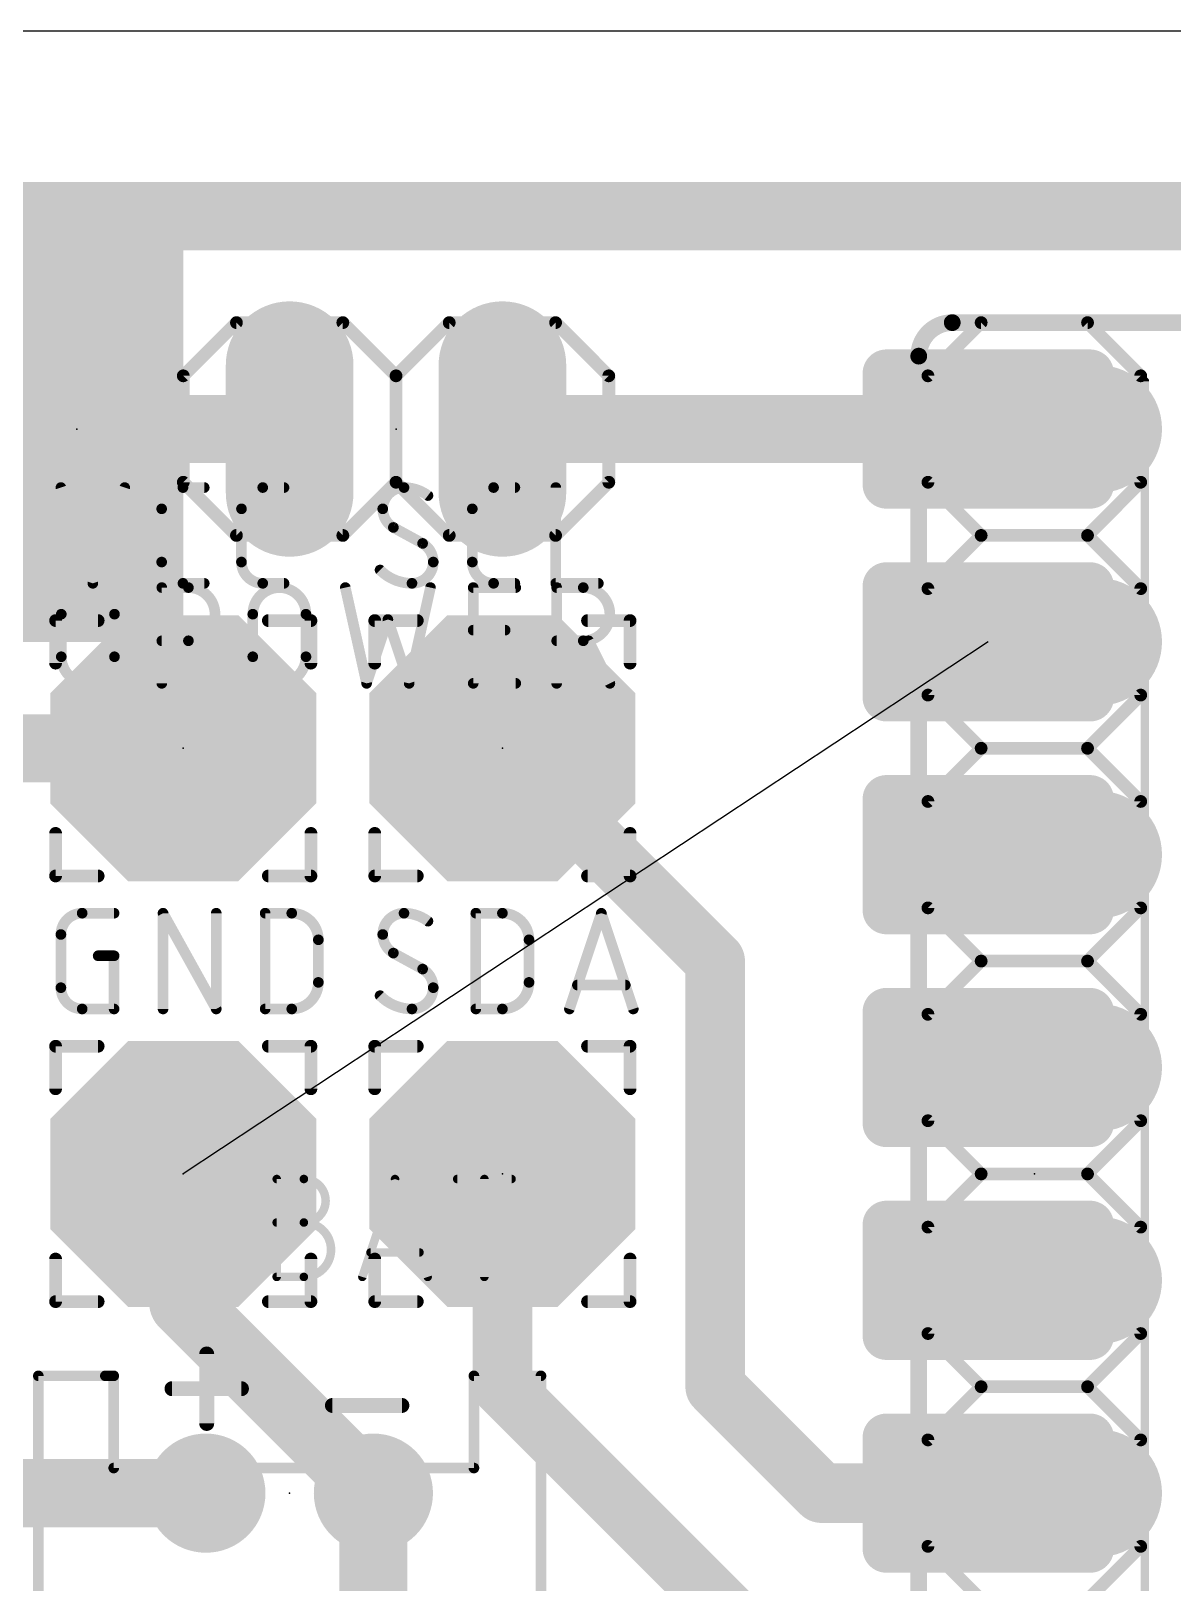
# Model space of a CAD drawing. Extents: x 37 to 104.2, y 46.2 to 81.
# Drawn here: x 46.44 to 60.07, y 62.43 to 80.95 of the extents above; entities that cross this region are included whole.
import ezdxf

# ---------------------------------------------------------------- set-up
doc = ezdxf.new("R2010")
doc.units = 0
for name, color, linetype in [('1', 12, 'CONTINUOUS'), ('17', 110, 'CONTINUOUS'), ('19', 53, 'CONTINUOUS'), ('20', 31, 'CONTINUOUS'), ('21', 253, 'CONTINUOUS'), ('23', 53, 'CONTINUOUS'), ('25', 253, 'CONTINUOUS'), ('51', 253, 'CONTINUOUS')]:
    doc.layers.add(name, color=color, linetype=linetype)

# ---------------------------------------------------------------- blocks, each defined once
blk = doc.blocks.new('RECT480000X304000R30')
at = {"const_width": 0.285}
blk.add_lwpolyline([(1.3575, -0.665), (1.3575, 0.665, 0.4142), (1.215, 0.8075), (-1.215, 0.8075, 0.4142), (-1.3575, 0.665), (-1.3575, -0.665, 0.4142), (-1.215, -0.8075), (1.215, -0.8075, 0.4142)], format="xyb", close=True, dxfattribs=at)
blk.add_solid([(-1.2404, -0.6904), (1.2404, -0.6904), (-1.2404, 0.6904), (1.2404, 0.6904)])
blk = doc.blocks.new('ROUNDP')
at = {"const_width": 0.5}
blk.add_lwpolyline([(0, -0.25, 1), (0, 0.25, 1), (0, -0.25)], format="xyb", dxfattribs=at)
blk = doc.blocks.new('RECT')
blk.add_solid([(-0.5, -0.5), (0.5, -0.5), (-0.5, 0.5), (0.5, 0.5)])
blk = doc.blocks.new('OCTAGONP')
at = {"const_width": 0.5}
blk.add_lwpolyline([(-0.25, -0.1036), (-0.25, 0.1036), (-0.1036, 0.25), (0.1036, 0.25), (0.25, 0.1036), (0.25, -0.1036), (0.1036, -0.25), (-0.1036, -0.25), (-0.25, -0.1036), (-0.25, 0.1036)], dxfattribs=at)
blk = doc.blocks.new('LONGP100')
at = {"const_width": 1}
blk.add_lwpolyline([(-0.5, 0), (0.5, 0)], dxfattribs=at)
at = {"const_width": 0.5}
for points in [[(-0.5, 0.25, 1), (-0.5, -0.25)], [(0.5, -0.25, 1), (0.5, 0.25)]]:
    blk.add_lwpolyline(points, format="xyb", dxfattribs=at)

msp = doc.modelspace()

# ---------------------------------------------------------------- linework, layer by layer
at = {"layer": '1'}
for points, const_width in [([(77.47, 78.74), (45.72, 78.74)], 0.8128), ([(46.99, 76.2), (45.72, 76.2)], 0.8128), ([(49.53, 76.2), (46.99, 76.2)], 0.8128), ([(57.87, 76.2), (52.07, 76.2)], 0.8128), ([(45.72, 72.39), (48.26, 72.39)], 0.8128), ([(54.61, 69.85), (52.07, 72.39)], 0.7112), ([(54.61, 64.77), (54.61, 69.85)], 0.7112), ([(48.26, 65.77), (48.26, 67.31)], 0.8128), ([(52.07, 64.77), (52.07, 67.31)], 0.7112), ([(50.53, 63.5), (48.26, 65.77)], 0.8128), ([(55.88, 60.96), (52.07, 64.77)], 0.7112), ([(55.88, 63.5), (54.61, 64.77)], 0.7112), ([(48.53, 63.5), (45.72, 63.5)], 0.8128), ([(50.53, 58.69), (50.53, 63.5)], 0.8128), ([(57.87, 63.5), (55.88, 63.5)], 0.7112)]:
    msp.add_lwpolyline(points, dxfattribs=dict(at, const_width=const_width))
for points, const_width in [([(46.99, 76.4032, 1), (46.99, 75.9968)], 0.4064), ([(46.99, 75.9968, 1), (46.99, 76.4032)], 0.4064), ([(49.53, 75.9968, 1), (49.53, 76.4032)], 0.4064), ([(52.07, 76.4032, 1), (52.07, 75.9968)], 0.4064), ([(57.87, 75.9968, 1), (57.87, 76.4032)], 0.4064), ([(48.26, 72.1868, 1), (48.26, 72.5932)], 0.4064), ([(52.1957, 72.5157, 1), (51.9443, 72.2643)], 0.3556), ([(54.7878, 69.85, 1), (54.4322, 69.85)], 0.3556), ([(54.4843, 69.7243, 1), (54.7357, 69.9757)], 0.3556), ([(48.4632, 67.31, 1), (48.0568, 67.31)], 0.4064), ([(52.2478, 67.31, 1), (51.8922, 67.31)], 0.3556), ([(48.4037, 65.9137, 1), (48.1163, 65.6263)], 0.4064), ([(48.0568, 65.77, 1), (48.4632, 65.77)], 0.4064), ([(52.1957, 64.8957, 1), (51.9443, 64.6443)], 0.3556), ([(54.7357, 64.8957, 1), (54.4843, 64.6443)], 0.3556), ([(51.8922, 64.77, 1), (52.2478, 64.77)], 0.3556), ([(54.4322, 64.77, 1), (54.7878, 64.77)], 0.3556), ([(48.53, 63.2968, 1), (48.53, 63.7032)], 0.4064), ([(50.7332, 63.5, 1), (50.3268, 63.5)], 0.4064), ([(50.3863, 63.3563, 1), (50.6737, 63.6437)], 0.4064), ([(55.88, 63.6778, 1), (55.88, 63.3222)], 0.3556), ([(55.7543, 63.3743, 1), (56.0057, 63.6257)], 0.3556), ([(57.87, 63.3222, 1), (57.87, 63.6778)], 0.3556)]:
    msp.add_lwpolyline(points, format="xyb", dxfattribs=dict(at, const_width=const_width))
at = {"layer": '19'}
msp.add_line((57.87, 73.66), (48.26, 67.31), dxfattribs=at)
at = {"layer": '20'}
msp.add_line((104.12, 80.95), (43.18, 80.95), dxfattribs=at)
at = {"layer": '20', "const_width": 0.1}
msp.add_lwpolyline([(59.74, 60.85), (59.74, 76.77)], dxfattribs=at)
at = {"layer": '20', "const_width": 0.05}
msp.add_lwpolyline([(59.765, 76.77, 1), (59.715, 76.77)], format="xyb", dxfattribs=at)
at = {"layer": '21'}
for points, const_width in [([(48.26, 76.835), (48.895, 77.47)], 0.1524), ([(48.895, 77.47), (50.165, 77.47)], 0.1524), ([(50.165, 77.47), (50.8, 76.835)], 0.1524), ([(50.8, 76.835), (51.435, 77.47)], 0.1524), ([(51.435, 77.47), (52.705, 77.47)], 0.1524), ([(53.34, 76.835), (52.705, 77.47)], 0.1524), ([(57.15, 76.835), (57.785, 77.47)], 0.1524), ([(57.44, 77.47), (60.3058, 77.47)], 0.2), ([(57.785, 77.47), (59.055, 77.47)], 0.1524), ([(59.055, 77.47), (59.69, 76.835)], 0.1524), ([(57.04, 57.55), (57.04, 77.07)], 0.2), ([(48.26, 75.565), (48.26, 76.835)], 0.1524), ([(50.8, 75.565), (50.8, 76.835)], 0.1524), ([(53.34, 75.565), (53.34, 76.835)], 0.1524), ([(57.15, 75.565), (57.15, 76.835)], 0.1524), ([(59.69, 76.835), (59.69, 75.565)], 0.1524), ([(48.895, 74.93), (48.26, 75.565)], 0.1524), ([(50.8, 75.565), (50.165, 74.93)], 0.1524), ([(51.435, 74.93), (50.8, 75.565)], 0.1524), ([(52.705, 74.93), (53.34, 75.565)], 0.1524), ([(57.15, 75.565), (57.785, 74.93)], 0.1524), ([(59.055, 74.93), (59.69, 75.565)], 0.1524), ([(50.165, 74.93), (48.895, 74.93)], 0.1524), ([(52.705, 74.93), (51.435, 74.93)], 0.1524), ([(57.15, 74.295), (57.785, 74.93)], 0.1524), ([(57.785, 74.93), (59.055, 74.93)], 0.1524), ([(59.055, 74.93), (59.69, 74.295)], 0.1524), ([(57.15, 73.025), (57.15, 74.295)], 0.1524), ([(59.69, 74.295), (59.69, 73.025)], 0.1524), ([(46.736, 73.406), (46.736, 73.914)], 0.1524), ([(46.736, 73.914), (47.244, 73.914)], 0.1524), ([(49.276, 73.914), (49.784, 73.914)], 0.1524), ([(49.784, 73.914), (49.784, 73.406)], 0.1524), ([(50.546, 73.406), (50.546, 73.914)], 0.1524), ([(50.546, 73.914), (51.054, 73.914)], 0.1524), ([(53.086, 73.914), (53.594, 73.914)], 0.1524), ([(53.594, 73.914), (53.594, 73.406)], 0.1524), ([(57.15, 73.025), (57.785, 72.39)], 0.1524), ([(59.055, 72.39), (59.69, 73.025)], 0.1524), ([(57.15, 71.755), (57.785, 72.39)], 0.1524), ([(57.785, 72.39), (59.055, 72.39)], 0.1524), ([(59.055, 72.39), (59.69, 71.755)], 0.1524), ([(57.15, 70.485), (57.15, 71.755)], 0.1524), ([(59.69, 71.755), (59.69, 70.485)], 0.1524), ([(46.736, 70.866), (46.736, 71.374)], 0.1524), ([(49.784, 71.374), (49.784, 70.866)], 0.1524), ([(50.546, 70.866), (50.546, 71.374)], 0.1524), ([(53.594, 71.374), (53.594, 70.866)], 0.1524), ([(47.244, 70.866), (46.736, 70.866)], 0.1524), ([(49.784, 70.866), (49.276, 70.866)], 0.1524), ([(51.054, 70.866), (50.546, 70.866)], 0.1524), ([(53.594, 70.866), (53.086, 70.866)], 0.1524), ([(57.785, 69.85), (57.15, 70.485)], 0.1524), ([(59.69, 70.485), (59.055, 69.85)], 0.1524), ([(57.15, 69.215), (57.785, 69.85)], 0.1524), ([(57.785, 69.85), (59.055, 69.85)], 0.1524), ([(59.055, 69.85), (59.69, 69.215)], 0.1524), ([(57.15, 67.945), (57.15, 69.215)], 0.1524), ([(59.69, 69.215), (59.69, 67.945)], 0.1524), ([(46.736, 68.326), (46.736, 68.834)], 0.1524), ([(46.736, 68.834), (47.244, 68.834)], 0.1524), ([(49.276, 68.834), (49.784, 68.834)], 0.1524), ([(49.784, 68.834), (49.784, 68.326)], 0.1524), ([(50.546, 68.326), (50.546, 68.834)], 0.1524), ([(50.546, 68.834), (51.054, 68.834)], 0.1524), ([(53.086, 68.834), (53.594, 68.834)], 0.1524), ([(53.594, 68.834), (53.594, 68.326)], 0.1524), ([(57.785, 67.31), (57.15, 67.945)], 0.1524), ([(59.69, 67.945), (59.055, 67.31)], 0.1524), ([(57.15, 66.675), (57.785, 67.31)], 0.1524), ([(57.785, 67.31), (59.055, 67.31)], 0.1524), ([(59.055, 67.31), (59.69, 66.675)], 0.1524), ([(57.15, 65.405), (57.15, 66.675)], 0.1524), ([(59.69, 66.675), (59.69, 65.405)], 0.1524), ([(46.736, 65.786), (46.736, 66.294)], 0.1524), ([(49.784, 66.294), (49.784, 65.786)], 0.1524), ([(50.546, 65.786), (50.546, 66.294)], 0.1524), ([(53.594, 66.294), (53.594, 65.786)], 0.1524), ([(47.244, 65.786), (46.736, 65.786)], 0.1524), ([(49.784, 65.786), (49.276, 65.786)], 0.1524), ([(51.054, 65.786), (50.546, 65.786)], 0.1524), ([(53.594, 65.786), (53.086, 65.786)], 0.1524), ([(57.15, 65.405), (57.785, 64.77)], 0.1524), ([(59.055, 64.77), (59.69, 65.405)], 0.1524), ([(48.5402, 64.3316), (48.5402, 65.1614)], 0.1778), ([(47.43, 64.9), (47.33, 64.9)], 0.127), ([(47.43, 63.8), (47.43, 64.9)], 0.127), ([(48.1254, 64.7465), (48.9551, 64.7465)], 0.1778), ([(51.73, 64.9), (51.73, 63.8)], 0.127), ([(57.15, 64.135), (57.785, 64.77)], 0.1524), ([(57.785, 64.77), (59.055, 64.77)], 0.1524), ([(59.055, 64.77), (59.69, 64.135)], 0.1524), ([(50.0404, 64.5465), (50.8701, 64.5465)], 0.1778), ([(57.15, 62.865), (57.15, 64.135)], 0.1524), ([(59.69, 64.135), (59.69, 62.865)], 0.1524), ([(51.73, 63.8), (47.43, 63.8)], 0.127), ([(57.785, 62.23), (57.15, 62.865)], 0.1524), ([(59.69, 62.865), (59.055, 62.23)], 0.1524)]:
    msp.add_lwpolyline(points, dxfattribs=dict(at, const_width=const_width))
for points, const_width in [([(48.895, 77.5081, 1), (48.895, 77.4319)], 0.0762), ([(48.9219, 77.4431, 1), (48.8681, 77.4969)], 0.0762), ([(50.1919, 77.4969, 1), (50.1381, 77.4431)], 0.0762), ([(50.165, 77.4319, 1), (50.165, 77.5081)], 0.0762), ([(51.435, 77.5081, 1), (51.435, 77.4319)], 0.0762), ([(51.4619, 77.4431, 1), (51.4081, 77.4969)], 0.0762), ([(52.7319, 77.4969, 1), (52.6781, 77.4431)], 0.0762), ([(52.705, 77.4319, 1), (52.705, 77.5081)], 0.0762), ([(57.44, 77.47, 0.4142), (57.04, 77.07)], 0.2), ([(57.44, 77.52, 1), (57.44, 77.42)], 0.1), ([(57.44, 77.42, 1), (57.44, 77.52)], 0.1), ([(57.785, 77.5081, 1), (57.785, 77.4319)], 0.0762), ([(57.8119, 77.4431, 1), (57.7581, 77.4969)], 0.0762), ([(59.0819, 77.4969, 1), (59.0281, 77.4431)], 0.0762), ([(59.055, 77.4319, 1), (59.055, 77.5081)], 0.0762), ([(57.09, 77.07, 1), (56.99, 77.07)], 0.1), ([(56.99, 77.07, 1), (57.09, 77.07)], 0.1), ([(48.2981, 76.835, 1), (48.2219, 76.835)], 0.0762), ([(48.2331, 76.8619, 1), (48.2869, 76.8081)], 0.0762), ([(50.8381, 76.835, 1), (50.7619, 76.835)], 0.0762), ([(50.7731, 76.8619, 1), (50.8269, 76.8081)], 0.0762), ([(50.7731, 76.8081, 1), (50.8269, 76.8619)], 0.0762), ([(53.3781, 76.835, 1), (53.3019, 76.835)], 0.0762), ([(53.3131, 76.8081, 1), (53.3669, 76.8619)], 0.0762), ([(57.1881, 76.835, 1), (57.1119, 76.835)], 0.0762), ([(57.1231, 76.8619, 1), (57.1769, 76.8081)], 0.0762), ([(59.7281, 76.835, 1), (59.6519, 76.835)], 0.0762), ([(59.6631, 76.8081, 1), (59.7169, 76.8619)], 0.0762), ([(48.2219, 75.565, 1), (48.2981, 75.565)], 0.0762), ([(48.2869, 75.5919, 1), (48.2331, 75.5381)], 0.0762), ([(50.7619, 75.565, 1), (50.8381, 75.565)], 0.0762), ([(50.8269, 75.5919, 1), (50.7731, 75.5381)], 0.0762), ([(50.8269, 75.5381, 1), (50.7731, 75.5919)], 0.0762), ([(53.3019, 75.565, 1), (53.3781, 75.565)], 0.0762), ([(53.3669, 75.5381, 1), (53.3131, 75.5919)], 0.0762), ([(57.1119, 75.565, 1), (57.1881, 75.565)], 0.0762), ([(57.1769, 75.5919, 1), (57.1231, 75.5381)], 0.0762), ([(59.6519, 75.565, 1), (59.7281, 75.565)], 0.0762), ([(59.7169, 75.5381, 1), (59.6631, 75.5919)], 0.0762), ([(48.895, 74.9681, 1), (48.895, 74.8919)], 0.0762), ([(48.8681, 74.9031, 1), (48.9219, 74.9569)], 0.0762), ([(50.1381, 74.9569, 1), (50.1919, 74.9031)], 0.0762), ([(50.165, 74.8919, 1), (50.165, 74.9681)], 0.0762), ([(51.435, 74.9681, 1), (51.435, 74.8919)], 0.0762), ([(51.4081, 74.9031, 1), (51.4619, 74.9569)], 0.0762), ([(52.6781, 74.9569, 1), (52.7319, 74.9031)], 0.0762), ([(52.705, 74.8919, 1), (52.705, 74.9681)], 0.0762), ([(57.785, 74.9681, 1), (57.785, 74.8919)], 0.0762), ([(57.8119, 74.9031, 1), (57.7581, 74.9569)], 0.0762), ([(57.7581, 74.9031, 1), (57.8119, 74.9569)], 0.0762), ([(59.0819, 74.9569, 1), (59.0281, 74.9031)], 0.0762), ([(59.0281, 74.9569, 1), (59.0819, 74.9031)], 0.0762), ([(59.055, 74.8919, 1), (59.055, 74.9681)], 0.0762), ([(57.1881, 74.295, 1), (57.1119, 74.295)], 0.0762), ([(57.1231, 74.3219, 1), (57.1769, 74.2681)], 0.0762), ([(59.7281, 74.295, 1), (59.6519, 74.295)], 0.0762), ([(59.6631, 74.2681, 1), (59.7169, 74.3219)], 0.0762), ([(46.7741, 73.914, 1), (46.6979, 73.914)], 0.0762), ([(46.736, 73.9521, 1), (46.736, 73.8759)], 0.0762), ([(47.244, 73.8759, 1), (47.244, 73.9521)], 0.0762), ([(49.276, 73.9521, 1), (49.276, 73.8759)], 0.0762), ([(49.8221, 73.914, 1), (49.7459, 73.914)], 0.0762), ([(49.784, 73.8759, 1), (49.784, 73.9521)], 0.0762), ([(50.5841, 73.914, 1), (50.5079, 73.914)], 0.0762), ([(50.546, 73.9521, 1), (50.546, 73.8759)], 0.0762), ([(51.054, 73.8759, 1), (51.054, 73.9521)], 0.0762), ([(53.086, 73.9521, 1), (53.086, 73.8759)], 0.0762), ([(53.6321, 73.914, 1), (53.5559, 73.914)], 0.0762), ([(53.594, 73.8759, 1), (53.594, 73.9521)], 0.0762), ([(46.6979, 73.406, 1), (46.7741, 73.406)], 0.0762), ([(49.7459, 73.406, 1), (49.8221, 73.406)], 0.0762), ([(50.5079, 73.406, 1), (50.5841, 73.406)], 0.0762), ([(53.5559, 73.406, 1), (53.6321, 73.406)], 0.0762), ([(57.1119, 73.025, 1), (57.1881, 73.025)], 0.0762), ([(57.1769, 73.0519, 1), (57.1231, 72.9981)], 0.0762), ([(59.6519, 73.025, 1), (59.7281, 73.025)], 0.0762), ([(59.7169, 72.9981, 1), (59.6631, 73.0519)], 0.0762), ([(57.785, 72.4281, 1), (57.785, 72.3519)], 0.0762), ([(57.8119, 72.3631, 1), (57.7581, 72.4169)], 0.0762), ([(57.7581, 72.3631, 1), (57.8119, 72.4169)], 0.0762), ([(59.0819, 72.4169, 1), (59.0281, 72.3631)], 0.0762), ([(59.0281, 72.4169, 1), (59.0819, 72.3631)], 0.0762), ([(59.055, 72.3519, 1), (59.055, 72.4281)], 0.0762), ([(57.1881, 71.755, 1), (57.1119, 71.755)], 0.0762), ([(57.1231, 71.7819, 1), (57.1769, 71.7281)], 0.0762), ([(59.7281, 71.755, 1), (59.6519, 71.755)], 0.0762), ([(59.6631, 71.7281, 1), (59.7169, 71.7819)], 0.0762), ([(46.7741, 71.374, 1), (46.6979, 71.374)], 0.0762), ([(49.8221, 71.374, 1), (49.7459, 71.374)], 0.0762), ([(50.5841, 71.374, 1), (50.5079, 71.374)], 0.0762), ([(53.6321, 71.374, 1), (53.5559, 71.374)], 0.0762), ([(46.736, 70.9041, 1), (46.736, 70.8279)], 0.0762), ([(47.244, 70.8279, 1), (47.244, 70.9041)], 0.0762), ([(49.276, 70.9041, 1), (49.276, 70.8279)], 0.0762), ([(49.784, 70.8279, 1), (49.784, 70.9041)], 0.0762), ([(50.546, 70.9041, 1), (50.546, 70.8279)], 0.0762), ([(51.054, 70.8279, 1), (51.054, 70.9041)], 0.0762), ([(53.086, 70.9041, 1), (53.086, 70.8279)], 0.0762), ([(53.594, 70.8279, 1), (53.594, 70.9041)], 0.0762), ([(46.6979, 70.866, 1), (46.7741, 70.866)], 0.0762), ([(49.7459, 70.866, 1), (49.8221, 70.866)], 0.0762), ([(50.5079, 70.866, 1), (50.5841, 70.866)], 0.0762), ([(53.5559, 70.866, 1), (53.6321, 70.866)], 0.0762), ([(57.1119, 70.485, 1), (57.1881, 70.485)], 0.0762), ([(57.1769, 70.5119, 1), (57.1231, 70.4581)], 0.0762), ([(59.6519, 70.485, 1), (59.7281, 70.485)], 0.0762), ([(59.7169, 70.4581, 1), (59.6631, 70.5119)], 0.0762), ([(57.785, 69.8881, 1), (57.785, 69.8119)], 0.0762), ([(57.8119, 69.8231, 1), (57.7581, 69.8769)], 0.0762), ([(57.7581, 69.8231, 1), (57.8119, 69.8769)], 0.0762), ([(59.0819, 69.8769, 1), (59.0281, 69.8231)], 0.0762), ([(59.0281, 69.8769, 1), (59.0819, 69.8231)], 0.0762), ([(59.055, 69.8119, 1), (59.055, 69.8881)], 0.0762), ([(57.1881, 69.215, 1), (57.1119, 69.215)], 0.0762), ([(57.1231, 69.2419, 1), (57.1769, 69.1881)], 0.0762), ([(59.7281, 69.215, 1), (59.6519, 69.215)], 0.0762), ([(59.6631, 69.1881, 1), (59.7169, 69.2419)], 0.0762), ([(46.7741, 68.834, 1), (46.6979, 68.834)], 0.0762), ([(46.736, 68.8721, 1), (46.736, 68.7959)], 0.0762), ([(47.244, 68.7959, 1), (47.244, 68.8721)], 0.0762), ([(49.276, 68.8721, 1), (49.276, 68.7959)], 0.0762), ([(49.8221, 68.834, 1), (49.7459, 68.834)], 0.0762), ([(49.784, 68.7959, 1), (49.784, 68.8721)], 0.0762), ([(50.5841, 68.834, 1), (50.5079, 68.834)], 0.0762), ([(50.546, 68.8721, 1), (50.546, 68.7959)], 0.0762), ([(51.054, 68.7959, 1), (51.054, 68.8721)], 0.0762), ([(53.086, 68.8721, 1), (53.086, 68.7959)], 0.0762), ([(53.6321, 68.834, 1), (53.5559, 68.834)], 0.0762), ([(53.594, 68.7959, 1), (53.594, 68.8721)], 0.0762), ([(46.6979, 68.326, 1), (46.7741, 68.326)], 0.0762), ([(49.7459, 68.326, 1), (49.8221, 68.326)], 0.0762), ([(50.5079, 68.326, 1), (50.5841, 68.326)], 0.0762), ([(53.5559, 68.326, 1), (53.6321, 68.326)], 0.0762), ([(57.1119, 67.945, 1), (57.1881, 67.945)], 0.0762), ([(57.1769, 67.9719, 1), (57.1231, 67.9181)], 0.0762), ([(59.6519, 67.945, 1), (59.7281, 67.945)], 0.0762), ([(59.7169, 67.9181, 1), (59.6631, 67.9719)], 0.0762), ([(57.785, 67.3481, 1), (57.785, 67.2719)], 0.0762), ([(57.8119, 67.2831, 1), (57.7581, 67.3369)], 0.0762), ([(57.7581, 67.2831, 1), (57.8119, 67.3369)], 0.0762), ([(59.0819, 67.3369, 1), (59.0281, 67.2831)], 0.0762), ([(59.0281, 67.3369, 1), (59.0819, 67.2831)], 0.0762), ([(59.055, 67.2719, 1), (59.055, 67.3481)], 0.0762), ([(57.1881, 66.675, 1), (57.1119, 66.675)], 0.0762), ([(57.1231, 66.7019, 1), (57.1769, 66.6481)], 0.0762), ([(59.7281, 66.675, 1), (59.6519, 66.675)], 0.0762), ([(59.6631, 66.6481, 1), (59.7169, 66.7019)], 0.0762), ([(46.7741, 66.294, 1), (46.6979, 66.294)], 0.0762), ([(49.8221, 66.294, 1), (49.7459, 66.294)], 0.0762), ([(50.5841, 66.294, 1), (50.5079, 66.294)], 0.0762), ([(53.6321, 66.294, 1), (53.5559, 66.294)], 0.0762), ([(46.736, 65.8241, 1), (46.736, 65.7479)], 0.0762), ([(46.6979, 65.786, 1), (46.7741, 65.786)], 0.0762), ([(47.244, 65.7479, 1), (47.244, 65.8241)], 0.0762), ([(49.276, 65.8241, 1), (49.276, 65.7479)], 0.0762), ([(49.7459, 65.786, 1), (49.8221, 65.786)], 0.0762), ([(49.784, 65.7479, 1), (49.784, 65.8241)], 0.0762), ([(50.546, 65.8241, 1), (50.546, 65.7479)], 0.0762), ([(50.5079, 65.786, 1), (50.5841, 65.786)], 0.0762), ([(51.054, 65.7479, 1), (51.054, 65.8241)], 0.0762), ([(53.086, 65.8241, 1), (53.086, 65.7479)], 0.0762), ([(53.5559, 65.786, 1), (53.6321, 65.786)], 0.0762), ([(53.594, 65.7479, 1), (53.594, 65.8241)], 0.0762), ([(57.1119, 65.405, 1), (57.1881, 65.405)], 0.0762), ([(57.1769, 65.4319, 1), (57.1231, 65.3781)], 0.0762), ([(59.6519, 65.405, 1), (59.7281, 65.405)], 0.0762), ([(59.7169, 65.3781, 1), (59.6631, 65.4319)], 0.0762), ([(48.5847, 65.1614, 1), (48.4958, 65.1614)], 0.0889), ([(47.33, 64.9318, 1), (47.33, 64.8683)], 0.0635), ([(47.4618, 64.9, 1), (47.3982, 64.9)], 0.0635), ([(47.43, 64.8683, 1), (47.43, 64.9318)], 0.0635), ([(48.1254, 64.791, 1), (48.1254, 64.7021)], 0.0889), ([(48.9551, 64.7021, 1), (48.9551, 64.791)], 0.0889), ([(51.7618, 64.9, 1), (51.6983, 64.9)], 0.0635), ([(57.785, 64.8081, 1), (57.785, 64.7319)], 0.0762), ([(57.8119, 64.7431, 1), (57.7581, 64.7969)], 0.0762), ([(57.7581, 64.7431, 1), (57.8119, 64.7969)], 0.0762), ([(59.0819, 64.7969, 1), (59.0281, 64.7431)], 0.0762), ([(59.0281, 64.7969, 1), (59.0819, 64.7431)], 0.0762), ([(59.055, 64.7319, 1), (59.055, 64.8081)], 0.0762), ([(50.0404, 64.591, 1), (50.0404, 64.5021)], 0.0889), ([(50.8701, 64.5021, 1), (50.8701, 64.591)], 0.0889), ([(48.4958, 64.3316, 1), (48.5847, 64.3316)], 0.0889), ([(57.1881, 64.135, 1), (57.1119, 64.135)], 0.0762), ([(57.1231, 64.1619, 1), (57.1769, 64.1081)], 0.0762), ([(59.7281, 64.135, 1), (59.6519, 64.135)], 0.0762), ([(59.6631, 64.1081, 1), (59.7169, 64.1619)], 0.0762), ([(47.43, 63.8318, 1), (47.43, 63.7683)], 0.0635), ([(47.3982, 63.8, 1), (47.4618, 63.8)], 0.0635), ([(51.6983, 63.8, 1), (51.7618, 63.8)], 0.0635), ([(51.73, 63.7683, 1), (51.73, 63.8318)], 0.0635), ([(57.1119, 62.865, 1), (57.1881, 62.865)], 0.0762), ([(57.1769, 62.8919, 1), (57.1231, 62.8381)], 0.0762), ([(59.6519, 62.865, 1), (59.7281, 62.865)], 0.0762), ([(59.7169, 62.8381, 1), (59.6631, 62.8919)], 0.0762)]:
    msp.add_lwpolyline(points, format="xyb", dxfattribs=dict(at, const_width=const_width))
at = {"layer": '23'}
for p in [(46.99, 76.2), (50.8, 76.2), (48.26, 72.39), (52.07, 72.39), (48.26, 67.31), (52.07, 67.31), (58.42, 67.31), (49.53, 63.5)]:
    msp.add_point(p, dxfattribs=at)
at = {"layer": '25'}
for points, const_width in [([(46.7995, 75.5015), (47.1805, 74.3585)], 0.127), ([(47.1805, 74.3585), (47.5615, 75.5015)], 0.127), ([(48.2563, 75.5015), (48.5103, 75.5015)], 0.127), ([(49.2088, 75.5015), (49.4628, 75.5015)], 0.127), ([(51.9647, 75.5015), (52.2187, 75.5015)], 0.127), ([(52.7075, 75.5015), (52.7075, 74.3585)], 0.127), ([(48.0023, 74.6125), (48.0023, 75.2475)], 0.127), ([(48.9548, 74.6125), (48.9548, 75.2475)], 0.127), ([(51.7107, 74.6125), (51.7107, 75.2475)], 0.127), ([(51.1175, 74.8347), (50.7683, 75.0252)], 0.127), ([(48.0041, 73.1647), (48.0041, 74.3077)], 0.127), ([(48.0041, 74.3077), (48.3216, 74.3077)], 0.127), ([(48.5103, 74.3585), (48.2563, 74.3585)], 0.127), ([(49.4628, 74.3585), (49.2088, 74.3585)], 0.127), ([(50.1948, 74.3077), (50.4488, 73.1647)], 0.127), ([(50.9568, 73.1647), (51.2108, 74.3077)], 0.127), ([(51.7214, 73.1647), (51.7214, 74.3077)], 0.127), ([(51.7214, 74.3077), (52.2294, 74.3077)], 0.127), ([(52.2187, 74.3585), (51.9647, 74.3585)], 0.127), ([(52.7075, 74.3585), (53.2155, 74.3585)], 0.127), ([(52.7177, 73.1647), (52.7177, 74.3077)], 0.127), ([(52.7177, 74.3077), (53.0352, 74.3077)], 0.127), ([(46.8039, 73.4822), (46.8039, 73.9902)], 0.127), ([(47.4389, 73.9902), (47.4389, 73.4822)], 0.127), ([(49.0899, 73.4822), (49.0899, 73.9902)], 0.127), ([(49.7249, 73.9902), (49.7249, 73.4822)], 0.127), ([(50.4488, 73.1647), (50.7028, 73.9267)], 0.127), ([(50.7028, 73.9267), (50.9568, 73.1647)], 0.127), ([(48.3216, 73.6727), (48.0041, 73.6727)], 0.127), ([(51.7214, 73.7997), (52.1024, 73.7997)], 0.127), ([(53.0352, 73.6727), (52.7177, 73.6727)], 0.127), ([(53.3527, 73.1647), (53.0987, 73.6727)], 0.127), ([(52.2294, 73.1647), (51.7214, 73.1647)], 0.127), ([(47.0535, 70.4215), (47.4345, 70.4215)], 0.127), ([(48.0187, 69.2785), (48.0187, 70.4215)], 0.127), ([(48.0187, 70.4215), (48.6537, 69.2785)], 0.127), ([(48.6537, 69.2785), (48.6537, 70.4215)], 0.127), ([(49.2379, 69.2785), (49.2379, 70.4215)], 0.127), ([(49.2379, 70.4215), (49.5554, 70.4215)], 0.127), ([(51.7525, 69.2785), (51.7525, 70.4215)], 0.127), ([(51.7525, 70.4215), (52.07, 70.4215)], 0.127), ([(52.8701, 69.2785), (53.2511, 70.4215)], 0.127), ([(53.2511, 70.4215), (53.6321, 69.2785)], 0.127), ([(46.7995, 69.5325), (46.7995, 70.1675)], 0.127), ([(49.8729, 70.104), (49.8729, 69.596)], 0.127), ([(52.3875, 70.104), (52.3875, 69.596)], 0.127), ([(47.244, 69.9135), (47.4345, 69.9135)], 0.127), ([(47.4345, 69.9135), (47.4345, 69.2785)], 0.127), ([(51.1175, 69.7548), (50.7683, 69.9453)], 0.127), ([(53.5369, 69.5643), (52.9654, 69.5643)], 0.127), ([(47.4345, 69.2785), (47.0535, 69.2785)], 0.127), ([(49.5554, 69.2785), (49.2379, 69.2785)], 0.127), ([(52.07, 69.2785), (51.7525, 69.2785)], 0.127), ([(49.3753, 66.0808), (49.3753, 67.2492)], 0.1016), ([(49.3753, 67.2492), (49.6999, 67.2492)], 0.1016), ([(50.3984, 66.0808), (50.7878, 67.2492)], 0.1016), ([(50.7878, 67.2492), (51.1773, 66.0808)], 0.1016), ([(51.5301, 67.2492), (52.1792, 67.2492)], 0.1016), ([(51.8546, 66.0808), (51.8546, 67.2492)], 0.1016), ([(49.3753, 66.7299), (49.6999, 66.7299)], 0.1016), ([(51.0799, 66.3729), (50.4957, 66.3729)], 0.1016), ([(49.6999, 66.0808), (49.3753, 66.0808)], 0.1016)]:
    msp.add_lwpolyline(points, dxfattribs=dict(at, const_width=const_width))
for points, const_width in [([(46.8296, 75.5115, 1), (46.7694, 75.4915)], 0.0635), ([(47.5916, 75.4915, 1), (47.5314, 75.5115)], 0.0635), ([(48.2563, 75.5015, 0.4142), (48.0023, 75.2475)], 0.127), ([(48.2563, 75.5333, 1), (48.2563, 75.4698)], 0.0635), ([(48.2563, 75.4698, 1), (48.2563, 75.5333)], 0.0635), ([(48.5103, 75.4698, 1), (48.5103, 75.5333)], 0.0635), ([(49.2088, 75.5015, 0.4142), (48.9548, 75.2475)], 0.127), ([(49.2088, 75.5333, 1), (49.2088, 75.4698)], 0.0635), ([(49.2088, 75.4698, 1), (49.2088, 75.5333)], 0.0635), ([(49.4628, 75.4698, 1), (49.4628, 75.5333)], 0.0635), ([(50.8953, 75.5015, 0.4142), (50.6412, 75.2475)], 0.127), ([(50.8952, 75.5333, 1), (50.8953, 75.4698)], 0.0635), ([(51.181, 75.4063, 0.1623), (50.8953, 75.5015)], 0.127), ([(50.8953, 75.4698, 1), (50.8953, 75.5333)], 0.0635), ([(51.1619, 75.3809, 1), (51.2001, 75.4316)], 0.0635), ([(51.9647, 75.5015, 0.4142), (51.7107, 75.2475)], 0.127), ([(51.9647, 75.5333, 1), (51.9647, 75.4698)], 0.0635), ([(51.9647, 75.4698, 1), (51.9647, 75.5333)], 0.0635), ([(52.2187, 75.4698, 1), (52.2187, 75.5333)], 0.0635), ([(52.7393, 75.5015, 1), (52.6758, 75.5015)], 0.0635), ([(48.034, 75.2475, 1), (47.9705, 75.2475)], 0.0635), ([(47.9705, 75.2475, 1), (48.034, 75.2475)], 0.0635), ([(48.9865, 75.2475, 1), (48.923, 75.2475)], 0.0635), ([(48.923, 75.2475, 1), (48.9865, 75.2475)], 0.0635), ([(50.6412, 75.2475, 0.2656), (50.7683, 75.0252)], 0.127), ([(50.673, 75.2475, 1), (50.6095, 75.2475)], 0.0635), ([(50.6095, 75.2475, 1), (50.673, 75.2475)], 0.0635), ([(51.7424, 75.2475, 1), (51.6789, 75.2475)], 0.0635), ([(51.6789, 75.2475, 1), (51.7424, 75.2475)], 0.0635), ([(50.7835, 75.0531, 1), (50.753, 74.9974)], 0.0635), ([(50.7521, 74.9979, 1), (50.7844, 75.0526)], 0.0635), ([(51.2445, 74.6125, 0.2656), (51.1175, 74.8347)], 0.127), ([(51.1336, 74.8621, 1), (51.1014, 74.8074)], 0.0635), ([(51.1023, 74.8069, 1), (51.1327, 74.8626)], 0.0635), ([(48.034, 74.6125, 1), (47.9705, 74.6125)], 0.0635), ([(47.9705, 74.6125, 1), (48.034, 74.6125)], 0.0635), ([(48.0023, 74.6125, 0.4142), (48.2563, 74.3585)], 0.127), ([(48.9865, 74.6125, 1), (48.923, 74.6125)], 0.0635), ([(48.923, 74.6125, 1), (48.9865, 74.6125)], 0.0635), ([(48.9548, 74.6125, 0.4142), (49.2088, 74.3585)], 0.127), ([(50.9905, 74.3585, 0.4142), (51.2445, 74.6125)], 0.127), ([(51.2763, 74.6125, 1), (51.2127, 74.6125)], 0.0635), ([(51.2127, 74.6125, 1), (51.2763, 74.6125)], 0.0635), ([(51.7424, 74.6125, 1), (51.6789, 74.6125)], 0.0635), ([(51.6789, 74.6125, 1), (51.7424, 74.6125)], 0.0635), ([(51.7107, 74.6125, 0.4142), (51.9647, 74.3585)], 0.127), ([(50.6095, 74.5173, 0.2), (50.9905, 74.3585)], 0.127), ([(50.632, 74.5396, 1), (50.587, 74.4949)], 0.0635), ([(47.4389, 73.9902, 1), (46.8039, 73.9902)], 0.127), ([(47.1504, 74.3685, 1), (47.2106, 74.3485)], 0.0635), ([(47.1504, 74.3485, 1), (47.2106, 74.3685)], 0.0635), ([(48.0358, 74.3077, 1), (47.9723, 74.3077)], 0.0635), ([(48.0041, 74.3394, 1), (48.0041, 74.2759)], 0.0635), ([(48.2563, 74.3903, 1), (48.2563, 74.3268)], 0.0635), ([(48.2563, 74.3268, 1), (48.2563, 74.3903)], 0.0635), ([(48.3216, 73.6727, 1), (48.3216, 74.3077)], 0.127), ([(48.3216, 74.3394, 1), (48.3216, 74.2759)], 0.0635), ([(48.3216, 74.2759, 1), (48.3216, 74.3394)], 0.0635), ([(48.5103, 74.3268, 1), (48.5103, 74.3903)], 0.0635), ([(49.7249, 73.9902, 1), (49.0899, 73.9902)], 0.127), ([(49.2088, 74.3903, 1), (49.2088, 74.3268)], 0.0635), ([(49.2088, 74.3268, 1), (49.2088, 74.3903)], 0.0635), ([(49.4628, 74.3268, 1), (49.4628, 74.3903)], 0.0635), ([(50.2258, 74.3146, 1), (50.1638, 74.3008)], 0.0635), ([(50.9905, 74.3903, 1), (50.9905, 74.3268)], 0.0635), ([(50.9905, 74.3268, 1), (50.9905, 74.3903)], 0.0635), ([(51.2418, 74.3008, 1), (51.1798, 74.3146)], 0.0635), ([(51.7531, 74.3077, 1), (51.6896, 74.3077)], 0.0635), ([(51.7214, 74.3394, 1), (51.7214, 74.2759)], 0.0635), ([(51.9647, 74.3903, 1), (51.9647, 74.3268)], 0.0635), ([(51.9647, 74.3268, 1), (51.9647, 74.3903)], 0.0635), ([(52.2187, 74.3268, 1), (52.2187, 74.3903)], 0.0635), ([(52.2294, 74.2759, 1), (52.2294, 74.3394)], 0.0635), ([(52.7075, 74.3903, 1), (52.7075, 74.3268)], 0.0635), ([(52.6758, 74.3585, 1), (52.7393, 74.3585)], 0.0635), ([(52.7495, 74.3077, 1), (52.6859, 74.3077)], 0.0635), ([(52.7177, 74.3394, 1), (52.7177, 74.2759)], 0.0635), ([(53.0352, 73.6727, 1), (53.0352, 74.3077)], 0.127), ([(53.0352, 74.3394, 1), (53.0352, 74.2759)], 0.0635), ([(53.0352, 74.2759, 1), (53.0352, 74.3394)], 0.0635), ([(53.2155, 74.3268, 1), (53.2155, 74.3903)], 0.0635), ([(46.8357, 73.9902, 1), (46.7722, 73.9902)], 0.0635), ([(46.7722, 73.9902, 1), (46.8357, 73.9902)], 0.0635), ([(47.4707, 73.9902, 1), (47.4072, 73.9902)], 0.0635), ([(47.4072, 73.9902, 1), (47.4707, 73.9902)], 0.0635), ([(49.1217, 73.9902, 1), (49.0582, 73.9902)], 0.0635), ([(49.0582, 73.9902, 1), (49.1217, 73.9902)], 0.0635), ([(49.7567, 73.9902, 1), (49.6932, 73.9902)], 0.0635), ([(49.6932, 73.9902, 1), (49.7567, 73.9902)], 0.0635), ([(50.7329, 73.9367, 1), (50.6727, 73.9167)], 0.0635), ([(50.7329, 73.9167, 1), (50.6727, 73.9367)], 0.0635), ([(48.0041, 73.7045, 1), (48.0041, 73.641)], 0.0635), ([(48.3216, 73.7045, 1), (48.3216, 73.641)], 0.0635), ([(48.3216, 73.641, 1), (48.3216, 73.7045)], 0.0635), ([(51.7214, 73.8315, 1), (51.7214, 73.7679)], 0.0635), ([(52.1024, 73.7679, 1), (52.1024, 73.8315)], 0.0635), ([(52.7177, 73.7045, 1), (52.7177, 73.641)], 0.0635), ([(53.0352, 73.7045, 1), (53.0352, 73.641)], 0.0635), ([(53.0352, 73.641, 1), (53.0352, 73.7045)], 0.0635), ([(53.1271, 73.6869, 1), (53.0703, 73.6585)], 0.0635), ([(46.8039, 73.4822, 1), (47.4389, 73.4822)], 0.127), ([(46.8357, 73.4822, 1), (46.7722, 73.4822)], 0.0635), ([(47.4707, 73.4822, 1), (47.4072, 73.4822)], 0.0635), ([(49.0899, 73.4822, 1), (49.7249, 73.4822)], 0.127), ([(49.1217, 73.4822, 1), (49.0582, 73.4822)], 0.0635), ([(49.7567, 73.4822, 1), (49.6932, 73.4822)], 0.0635), ([(46.7722, 73.4822, 1), (46.8357, 73.4822)], 0.0635), ([(47.4072, 73.4822, 1), (47.4707, 73.4822)], 0.0635), ([(49.0582, 73.4822, 1), (49.1217, 73.4822)], 0.0635), ([(49.6932, 73.4822, 1), (49.7567, 73.4822)], 0.0635), ([(47.9723, 73.1647, 1), (48.0358, 73.1647)], 0.0635), ([(50.4187, 73.1747, 1), (50.4789, 73.1547)], 0.0635), ([(50.4178, 73.1578, 1), (50.4798, 73.1716)], 0.0635), ([(50.9258, 73.1716, 1), (50.9878, 73.1578)], 0.0635), ([(50.9267, 73.1547, 1), (50.9869, 73.1747)], 0.0635), ([(51.6896, 73.1647, 1), (51.7531, 73.1647)], 0.0635), ([(51.7214, 73.1965, 1), (51.7214, 73.133)], 0.0635), ([(52.2294, 73.133, 1), (52.2294, 73.1965)], 0.0635), ([(52.6859, 73.1647, 1), (52.7495, 73.1647)], 0.0635), ([(53.3243, 73.1505, 1), (53.3811, 73.1789)], 0.0635), ([(47.0535, 70.4215, 0.4142), (46.7995, 70.1675)], 0.127), ([(47.0535, 70.4533, 1), (47.0535, 70.3898)], 0.0635), ([(47.0535, 70.3898, 1), (47.0535, 70.4533)], 0.0635), ([(47.4345, 70.3898, 1), (47.4345, 70.4533)], 0.0635), ([(48.0505, 70.4215, 1), (47.987, 70.4215)], 0.0635), ([(48.0465, 70.4369, 1), (47.9909, 70.4061)], 0.0635), ([(48.6855, 70.4215, 1), (48.6219, 70.4215)], 0.0635), ([(49.2379, 70.4533, 1), (49.2379, 70.3898)], 0.0635), ([(49.2697, 70.4215, 1), (49.2062, 70.4215)], 0.0635), ([(49.5554, 70.4533, 1), (49.5554, 70.3898)], 0.0635), ([(49.8729, 70.104, 0.4142), (49.5554, 70.4215)], 0.127), ([(49.5554, 70.3898, 1), (49.5554, 70.4533)], 0.0635), ([(50.8953, 70.4215, 0.4142), (50.6412, 70.1675)], 0.127), ([(50.8952, 70.4533, 1), (50.8953, 70.3898)], 0.0635), ([(51.181, 70.3263, 0.1623), (50.8953, 70.4215)], 0.127), ([(50.8953, 70.3898, 1), (50.8953, 70.4533)], 0.0635), ([(51.1619, 70.3009, 1), (51.2001, 70.3516)], 0.0635), ([(51.7525, 70.4533, 1), (51.7525, 70.3898)], 0.0635), ([(51.7843, 70.4215, 1), (51.7208, 70.4215)], 0.0635), ([(52.07, 70.4533, 1), (52.07, 70.3898)], 0.0635), ([(52.3875, 70.104, 0.4142), (52.07, 70.4215)], 0.127), ([(52.07, 70.3898, 1), (52.07, 70.4533)], 0.0635), ([(53.2812, 70.4315, 1), (53.221, 70.4115)], 0.0635), ([(53.2812, 70.4115, 1), (53.221, 70.4315)], 0.0635), ([(46.8313, 70.1675, 1), (46.7677, 70.1675)], 0.0635), ([(46.7677, 70.1675, 1), (46.8313, 70.1675)], 0.0635), ([(50.6412, 70.1675, 0.2656), (50.7683, 69.9453)], 0.127), ([(50.673, 70.1675, 1), (50.6095, 70.1675)], 0.0635), ([(50.6095, 70.1675, 1), (50.673, 70.1675)], 0.0635), ([(49.9047, 70.104, 1), (49.8411, 70.104)], 0.0635), ([(49.8411, 70.104, 1), (49.9047, 70.104)], 0.0635), ([(52.4193, 70.104, 1), (52.3558, 70.104)], 0.0635), ([(52.3558, 70.104, 1), (52.4193, 70.104)], 0.0635), ([(47.244, 69.9453, 1), (47.244, 69.8817)], 0.0635), ([(47.4663, 69.9135, 1), (47.4027, 69.9135)], 0.0635), ([(47.4345, 69.8817, 1), (47.4345, 69.9453)], 0.0635), ([(50.7835, 69.9731, 1), (50.753, 69.9174)], 0.0635), ([(50.7521, 69.9179, 1), (50.7844, 69.9726)], 0.0635), ([(49.5554, 69.2785, 0.4142), (49.8729, 69.596)], 0.127), ([(49.9047, 69.596, 1), (49.8411, 69.596)], 0.0635), ([(51.2445, 69.5325, 0.2656), (51.1175, 69.7548)], 0.127), ([(51.1336, 69.7821, 1), (51.1014, 69.7274)], 0.0635), ([(51.1023, 69.7269, 1), (51.1327, 69.7826)], 0.0635), ([(52.07, 69.2785, 0.4142), (52.3875, 69.596)], 0.127), ([(52.4193, 69.596, 1), (52.3558, 69.596)], 0.0635), ([(46.8313, 69.5325, 1), (46.7677, 69.5325)], 0.0635), ([(46.7677, 69.5325, 1), (46.8313, 69.5325)], 0.0635), ([(46.7995, 69.5325, 0.4142), (47.0535, 69.2785)], 0.127), ([(49.8411, 69.596, 1), (49.9047, 69.596)], 0.0635), ([(50.6095, 69.4373, 0.2), (50.9905, 69.2785)], 0.127), ([(50.632, 69.4596, 1), (50.587, 69.4149)], 0.0635), ([(50.9905, 69.2785, 0.4142), (51.2445, 69.5325)], 0.127), ([(51.2763, 69.5325, 1), (51.2127, 69.5325)], 0.0635), ([(51.2127, 69.5325, 1), (51.2763, 69.5325)], 0.0635), ([(52.3558, 69.596, 1), (52.4193, 69.596)], 0.0635), ([(52.9654, 69.596, 1), (52.9654, 69.5325)], 0.0635), ([(53.5369, 69.5325, 1), (53.5369, 69.596)], 0.0635), ([(47.0535, 69.3103, 1), (47.0535, 69.2468)], 0.0635), ([(47.0535, 69.2468, 1), (47.0535, 69.3103)], 0.0635), ([(47.4027, 69.2785, 1), (47.4663, 69.2785)], 0.0635), ([(47.4345, 69.2468, 1), (47.4345, 69.3103)], 0.0635), ([(47.987, 69.2785, 1), (48.0505, 69.2785)], 0.0635), ([(48.6219, 69.2785, 1), (48.6855, 69.2785)], 0.0635), ([(48.6259, 69.2631, 1), (48.6815, 69.2939)], 0.0635), ([(49.2379, 69.3103, 1), (49.2379, 69.2468)], 0.0635), ([(49.2062, 69.2785, 1), (49.2697, 69.2785)], 0.0635), ([(49.5554, 69.3103, 1), (49.5554, 69.2468)], 0.0635), ([(49.5554, 69.2468, 1), (49.5554, 69.3103)], 0.0635), ([(50.9905, 69.3103, 1), (50.9905, 69.2468)], 0.0635), ([(50.9905, 69.2468, 1), (50.9905, 69.3103)], 0.0635), ([(51.7525, 69.3103, 1), (51.7525, 69.2468)], 0.0635), ([(51.7208, 69.2785, 1), (51.7843, 69.2785)], 0.0635), ([(52.07, 69.3103, 1), (52.07, 69.2468)], 0.0635), ([(52.07, 69.2468, 1), (52.07, 69.3103)], 0.0635), ([(52.84, 69.2885, 1), (52.9002, 69.2685)], 0.0635), ([(53.602, 69.2685, 1), (53.6622, 69.2885)], 0.0635), ([(49.4007, 67.2492, 1), (49.3499, 67.2492)], 0.0508), ([(49.3753, 67.2746, 1), (49.3753, 67.2238)], 0.0508), ([(49.6999, 66.7299, 1), (49.6999, 67.2492)], 0.1016), ([(49.6999, 67.2746, 1), (49.6999, 67.2238)], 0.0508), ([(49.6999, 67.2238, 1), (49.6999, 67.2746)], 0.0508), ([(50.8119, 67.2572, 1), (50.7638, 67.2412)], 0.0508), ([(50.8119, 67.2412, 1), (50.7638, 67.2572)], 0.0508), ([(51.5301, 67.2746, 1), (51.5301, 67.2238)], 0.0508), ([(51.88, 67.2492, 1), (51.8292, 67.2492)], 0.0508), ([(52.1792, 67.2238, 1), (52.1792, 67.2746)], 0.0508), ([(49.3753, 66.7553, 1), (49.3753, 66.7045)], 0.0508), ([(49.6999, 66.0808, 1), (49.6999, 66.7299)], 0.1016), ([(49.6999, 66.7553, 1), (49.6999, 66.7045)], 0.0508), ([(49.6999, 66.7553, 1), (49.6999, 66.7045)], 0.0508), ([(49.6999, 66.7045, 1), (49.6999, 66.7553)], 0.0508), ([(50.4957, 66.3983, 1), (50.4957, 66.3475)], 0.0508), ([(51.0799, 66.3475, 1), (51.0799, 66.3983)], 0.0508), ([(49.3753, 66.1062, 1), (49.3753, 66.0554)], 0.0508), ([(49.6999, 66.1062, 1), (49.6999, 66.0554)], 0.0508), ([(49.6999, 66.0554, 1), (49.6999, 66.1062)], 0.0508), ([(49.3499, 66.0808, 1), (49.4007, 66.0808)], 0.0508), ([(50.3743, 66.0888, 1), (50.4225, 66.0728)], 0.0508), ([(51.1532, 66.0728, 1), (51.2014, 66.0888)], 0.0508), ([(51.8292, 66.0808, 1), (51.88, 66.0808)], 0.0508)]:
    msp.add_lwpolyline(points, format="xyb", dxfattribs=dict(at, const_width=const_width))
at = {"layer": '51'}
for points, const_width in [([(48.26, 71.12, 1), (48.26, 73.66, 1), (48.26, 71.12)], 0.1524), ([(52.07, 71.12, 1), (52.07, 73.66, 1), (52.07, 71.12)], 0.1524), ([(48.26, 66.04, 1), (48.26, 68.58, 1), (48.26, 66.04)], 0.1524), ([(52.07, 66.04, 1), (52.07, 68.58, 1), (52.07, 66.04)], 0.1524), ([(46.5618, 64.9, 1), (46.4982, 64.9)], 0.0635), ([(46.53, 64.9318, 1), (46.53, 64.8683)], 0.0635), ([(47.33, 64.8683, 1), (47.33, 64.9318)], 0.0635), ([(51.73, 64.9318, 1), (51.73, 64.8683)], 0.0635), ([(52.5618, 64.9, 1), (52.4982, 64.9)], 0.0635), ([(52.53, 64.8683, 1), (52.53, 64.9318)], 0.0635)]:
    msp.add_lwpolyline(points, format="xyb", dxfattribs=dict(at, const_width=const_width))
at = {"layer": '51', "const_width": 0.127}
for points in [[(46.53, 57.2), (46.53, 64.9)], [(46.53, 64.9), (47.33, 64.9)], [(51.73, 64.9), (52.53, 64.9)], [(52.53, 64.9), (52.53, 57.2)]]:
    msp.add_lwpolyline(points, dxfattribs=at)

# ---------------------------------------------------------------- block references
at = {"layer": '1', "xscale": 2.54, "yscale": 5.08}
msp.add_blockref('RECT', (46.99, 76.2), dxfattribs=at)
at = {"layer": '1'}
for p in [(57.87, 76.2), (57.87, 73.66), (57.87, 71.12), (57.87, 68.58), (57.87, 66.04), (57.87, 63.5)]:
    msp.add_blockref('RECT480000X304000R30', p, dxfattribs=at)
at = {"layer": '17'}
for name, p, xscale, yscale, rotation in [('LONGP100', (49.53, 76.2), 1.524, 1.524, 270), ('LONGP100', (49.53, 76.2), 1.524, 1.524, 270), ('LONGP100', (52.07, 76.2), 1.524, 1.524, 270), ('LONGP100', (52.07, 76.2), 1.524, 1.524, 270), ('LONGP100', (58.42, 76.2), 1.524, 1.524, 180), ('LONGP100', (58.42, 76.2), 1.524, 1.524, 180), ('LONGP100', (58.42, 73.66), 1.524, 1.524, 180), ('LONGP100', (58.42, 73.66), 1.524, 1.524, 180), ('LONGP100', (58.42, 71.12), 1.524, 1.524, 180), ('LONGP100', (58.42, 71.12), 1.524, 1.524, 180), ('LONGP100', (58.42, 68.58), 1.524, 1.524, 180), ('LONGP100', (58.42, 68.58), 1.524, 1.524, 180), ('LONGP100', (58.42, 66.04), 1.524, 1.524, 180), ('LONGP100', (58.42, 66.04), 1.524, 1.524, 180), ('ROUNDP', (48.53, 63.5), 1.4224, 1.4224, 180), ('ROUNDP', (48.53, 63.5), 1.4224, 1.4224, 180), ('ROUNDP', (50.53, 63.5), 1.4224, 1.4224, 180), ('ROUNDP', (50.53, 63.5), 1.4224, 1.4224, 180), ('LONGP100', (58.42, 63.5), 1.524, 1.524, 180), ('LONGP100', (58.42, 63.5), 1.524, 1.524, 180)]:
    msp.add_blockref(name, p, dxfattribs=dict(at, xscale=xscale, yscale=yscale, rotation=rotation))
at = {"layer": '17', "xscale": 3.175, "yscale": 3.175}
for p in [(48.26, 72.39), (48.26, 72.39), (52.07, 72.39), (52.07, 72.39), (48.26, 67.31), (48.26, 67.31), (52.07, 67.31), (52.07, 67.31)]:
    msp.add_blockref('OCTAGONP', p, dxfattribs=at)
at = {"layer": '51', "xscale": 0.508, "yscale": 0.508}
for p, rotation in [((49.53, 76.2), 180), ((52.07, 76.2), 180), ((58.42, 76.2), 90), ((58.42, 73.66), 90), ((58.42, 71.12), 90), ((58.42, 68.58), 90), ((58.42, 66.04), 90), ((58.42, 63.5), 90)]:
    msp.add_blockref('RECT', p, dxfattribs=dict(at, rotation=rotation))

doc.saveas('drawing.dxf')
